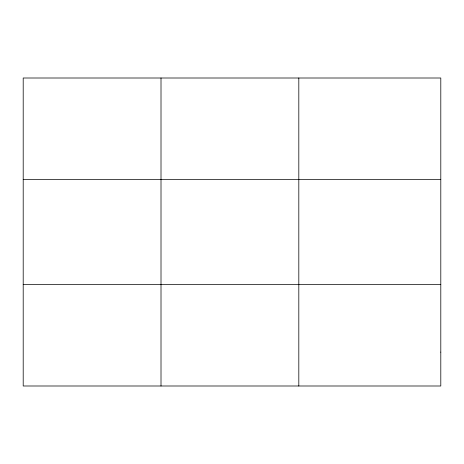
<?xml version="1.0" encoding="UTF-8"?>
<svg xmlns="http://www.w3.org/2000/svg" width="464" height="464" viewBox="0 0 464 464"><rect width="100%" height="100%" fill="white"/><g stroke="black" fill="none" stroke-linecap="round" stroke-linejoin="round"><path stroke-width="0.7" d="M161.008 385.996L161.008 78.004M298.816 385.996L298.816 78.004M23.2 179.643L440.8 179.643M23.2 284.357L440.8 284.357M440.8 352.118L440.8 385.996L23.2 385.996L23.2 78.004L440.8 78.004L440.8 352.118"/></g></svg>
